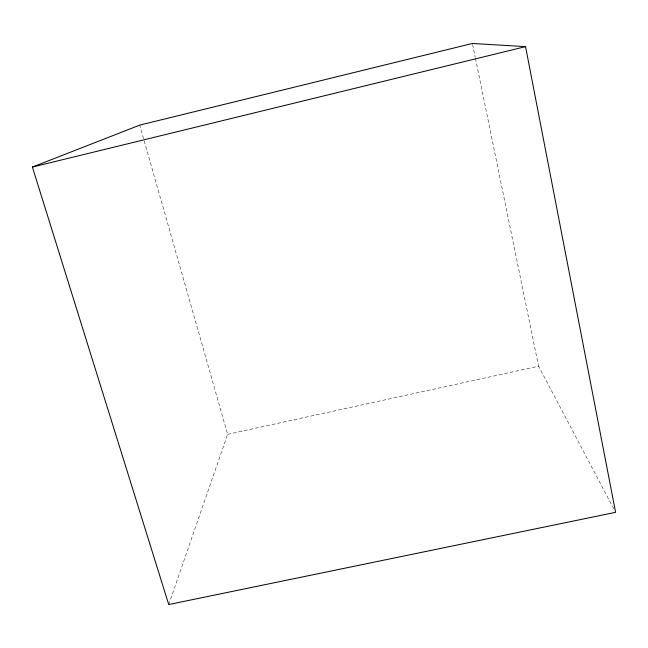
<?xml version="1.0" encoding="UTF-8"?>
<svg xmlns="http://www.w3.org/2000/svg" width="648" height="648" viewBox="0 0 648 648"><rect width="100%" height="100%" fill="white"/><g stroke="black" fill="none" stroke-linecap="round" stroke-linejoin="round"><path stroke-width="0.49" stroke-dasharray="3.24 2.43" d="M168.739 604.535L227.626 434.322L139.709 125.129M227.626 434.322L538.577 366.217L614.191 509.652M472.595 44.453L475.227 57.324M475.438 58.312L538.577 366.217"/><path stroke-width="0.97" d="M32.4 167.071L139.709 125.129L472.392 43.465L525.552 46.64L615.6 512.325L168.739 604.535L32.4 167.071L525.552 46.64"/></g></svg>
